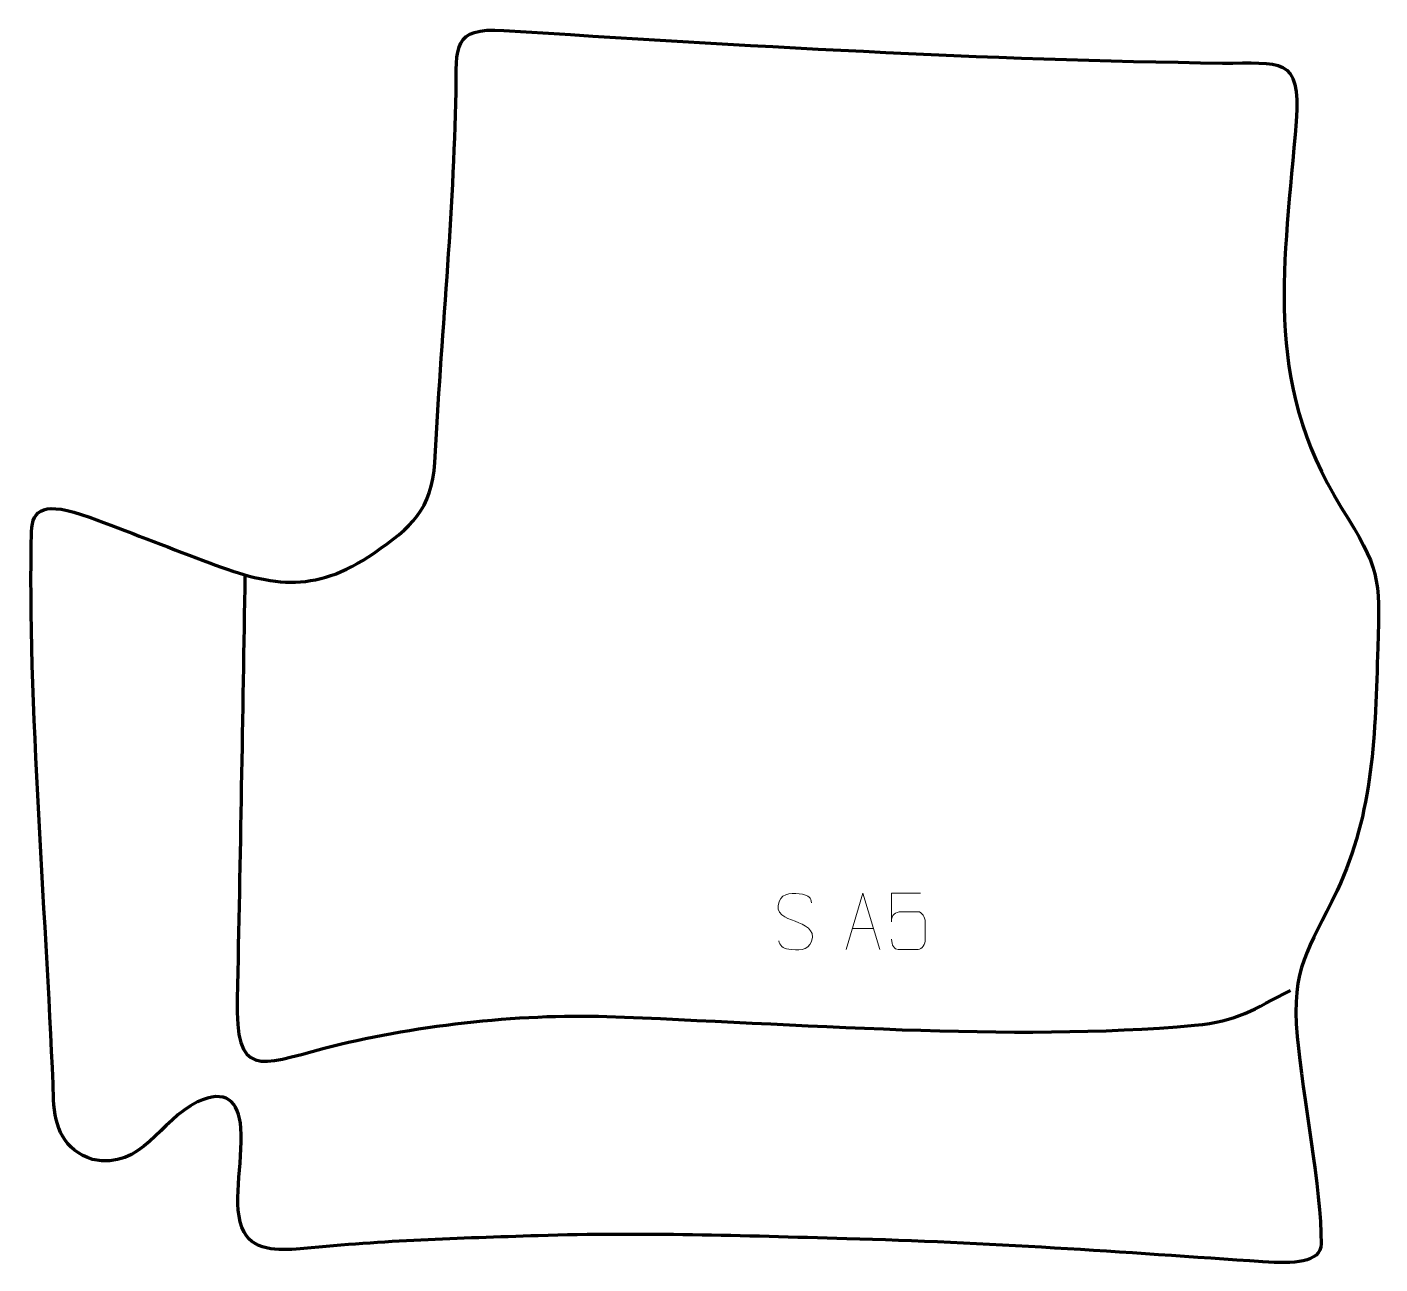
# Model space of a CAD drawing. Header units: millimetres. Extents: x -509 to 89, y 102 to 649.
import ezdxf

# ---------------------------------------------------------------- set-up
doc = ezdxf.new("R2010")
doc.units = ezdxf.units.MM
doc.header["$MEASUREMENT"] = 0
doc.layers.add('layer 2', color=7, linetype='Continuous')
doc.layers.add('layer 3', color=7, linetype='Continuous')

msp = doc.modelspace()

# ---------------------------------------------------------------- linework, layer by layer
at = {"layer": 'layer 2', "color": 142, "lineweight": 158}
msp.add_open_spline([(-412.207, 406.6239), (-413.2548, 344.1716), (-414.3326, 281.7591), (-415.6446, 219.3106), (-415.6446, 219.3106), (-416.3887, 183.8911), (-406.1571, 189.7093), (-377.2666, 197.3352), (-377.2666, 197.3352), (-339.8314, 207.2166), (-290.7938, 212.7645), (-252.2788, 211.3899), (-252.2788, 211.3899), (-168.9519, 208.4156), (-74.0662, 200.1236), (7.5214, 207.4953), (7.5214, 207.4953), (26.4943, 209.2095), (33.5715, 214.6236), (49.9218, 222.917)], degree=3, knots=[0, 0, 0, 0, 0.16666667, 0.16666667, 0.16666667, 0.16666667, 0.33333333, 0.33333333, 0.33333333, 0.33333333, 0.5, 0.5, 0.5, 0.5, 0.66666667, 0.66666667, 0.66666667, 0.66666667, 1, 1, 1, 1], dxfattribs=at)
at = {"layer": 'layer 3', "color": 242, "lineweight": 158}
msp.add_open_spline([(-496.7871, 174.6183), (-496.3546, 162.3575), (-492.1949, 152.3282), (-479.5481, 148.1425), (-479.5481, 148.1425), (-457.3787, 143.5654), (-450.1164, 165.6389), (-433.1751, 173.607), (-433.1751, 173.607), (-420.7965, 179.4291), (-414.9027, 174.0985), (-414.0396, 162.0282), (-414.0396, 162.0282), (-412.9122, 146.2612), (-418.4972, 127.1654), (-412.5999, 116.0417), (-412.5999, 116.0417), (-407.8007, 106.9891), (-394.812, 108.0135), (-386.2231, 108.8055), (-386.2231, 108.8055), (-350.6985, 112.3335), (-318.2561, 113.3337), (-282.5905, 114.4776), (-282.5905, 114.4776), (-236.1964, 115.9657), (-192.6109, 114.3974), (-146.2506, 113.1639), (-146.2506, 113.1639), (-85.0918, 111.5367), (-23.9014, 107.1747), (37.7519, 102.9302), (37.7519, 102.9302), (51.3358, 101.995), (63.1414, 102.3365), (63.4374, 110.9136), (63.4374, 110.9136), (63.5382, 135.1022), (55.3503, 176.1812), (52.8418, 202.5429), (52.8418, 202.5429), (50.0837, 233.7776), (57.9363, 240.2791), (70.4967, 267.0177), (70.4967, 267.0177), (86.8089, 301.7432), (87.3319, 336.5364), (88.4699, 374.506), (88.4699, 374.506), (89.438, 406.1591), (89.4434, 408.8887), (72.347, 436.462), (72.347, 436.462), (37.0401, 493.4055), (47.4586, 544.3804), (52.4244, 607.0169), (52.4244, 607.0169), (54.7614, 636.496), (45.2091, 632.6034), (19.8867, 632.9112), (19.8867, 632.9112), (-84.5222, 634.1799), (-193.2128, 640.5964), (-297.772, 647.3254), (-297.772, 647.3254), (-320.7339, 648.803), (-318.6163, 639.8008), (-318.9388, 620.1284), (-318.9388, 620.1284), (-319.8241, 566.1347), (-325.523, 510.6301), (-328.2868, 456.3471), (-328.2868, 456.3471), (-329.6661, 435.4674), (-338.721, 427.5874), (-355.1599, 416.2764), (-355.1599, 416.2764), (-382.2185, 397.6585), (-401.3376, 401.683), (-430.6549, 412.9586), (-430.6549, 412.9586), (-447.3597, 419.3228), (-464.2522, 425.9013), (-480.9969, 432.0844), (-480.9969, 432.0844), (-501.057, 439.4917), (-506.2435, 435.5903), (-506.5203, 425.7121), (-506.5203, 425.7121), (-508.5313, 353.941), (-499.3804, 248.1325), (-496.7871, 174.6183)], degree=3, knots=[0, 0, 0, 0, 0.04166667, 0.04166667, 0.04166667, 0.04166667, 0.08333333, 0.08333333, 0.08333333, 0.08333333, 0.125, 0.125, 0.125, 0.125, 0.16666667, 0.16666667, 0.16666667, 0.16666667, 0.20833333, 0.20833333, 0.20833333, 0.20833333, 0.25, 0.25, 0.25, 0.25, 0.29166667, 0.29166667, 0.29166667, 0.29166667, 0.33333333, 0.33333333, 0.33333333, 0.33333333, 0.375, 0.375, 0.375, 0.375, 0.41666667, 0.41666667, 0.41666667, 0.41666667, 0.45833333, 0.45833333, 0.45833333, 0.45833333, 0.5, 0.5, 0.5, 0.5, 0.54166667, 0.54166667, 0.54166667, 0.54166667, 0.58333333, 0.58333333, 0.58333333, 0.58333333, 0.625, 0.625, 0.625, 0.625, 0.66666667, 0.66666667, 0.66666667, 0.66666667, 0.70833333, 0.70833333, 0.70833333, 0.70833333, 0.75, 0.75, 0.75, 0.75, 0.79166667, 0.79166667, 0.79166667, 0.79166667, 0.83333333, 0.83333333, 0.83333333, 0.83333333, 0.875, 0.875, 0.875, 0.875, 0.91666667, 0.91666667, 0.91666667, 0.91666667, 1, 1, 1, 1], dxfattribs=at)
at = {"layer": 'layer 3', "color": 250, "lineweight": 9}
for points, knots in [([(-169.0035, 253.4845), (-173.2518, 254.9549), (-178.1599, 256.7507), (-176.1548, 262.271), (-176.1548, 262.271), (-174.6513, 266.4109), (-169.4377, 266.0224), (-165.8341, 265.4213), (-165.8341, 265.4213), (-162.9735, 264.9441), (-162.1088, 263.7309), (-161.7982, 261.6468)], [0, 0, 0, 0, 0.25, 0.25, 0.25, 0.25, 0.5, 0.5, 0.5, 0.5, 1, 1, 1, 1]), ([(-146.474, 241.0077), (-146.474, 241.0077), (-139.103, 265.9612), (-139.103, 265.9612), (-139.103, 265.9612), (-139.103, 265.9612), (-131.5331, 241.0077), (-131.5331, 241.0077)], [0, 0, 0, 0, 0.33333333, 0.33333333, 0.33333333, 0.33333333, 1, 1, 1, 1]), ([(-113.6094, 265.9392), (-113.6094, 265.9392), (-126.4611, 265.9392), (-126.4611, 265.9392), (-126.4611, 265.9392), (-126.4608, 261.7086), (-126.4608, 257.4777), (-126.4611, 253.2465), (-126.4611, 253.2465), (-126.4614, 256.5566), (-124.8304, 257.6284), (-122.0184, 257.6889), (-122.0184, 257.6889), (-119.5788, 257.6892), (-117.1393, 257.6892), (-114.7001, 257.6889), (-114.7001, 257.6889), (-113.0503, 257.6957), (-111.5754, 255.3152), (-111.5469, 253.2465), (-111.5469, 253.2465), (-111.5472, 250.6592), (-111.5472, 248.0716), (-111.5469, 245.4839), (-111.5469, 245.4839), (-111.5007, 243.5245), (-113.0001, 241.0882), (-114.626, 241.0297), (-114.626, 241.0297), (-116.5825, 241.03), (-121.4775, 241.03), (-123.4345, 241.0297), (-123.4345, 241.0297), (-125.28, 241.0209), (-126.3871, 242.9857), (-126.4079, 245.5368)], [0, 0, 0, 0, 0.1, 0.1, 0.1, 0.1, 0.2, 0.2, 0.2, 0.2, 0.3, 0.3, 0.3, 0.3, 0.4, 0.4, 0.4, 0.4, 0.5, 0.5, 0.5, 0.5, 0.6, 0.6, 0.6, 0.6, 0.7, 0.7, 0.7, 0.7, 0.8, 0.8, 0.8, 0.8, 1, 1, 1, 1]), ([(-169.0035, 253.4844), (-164.9849, 251.8377), (-159.9554, 249.9494), (-161.7894, 244.5891), (-161.7894, 244.5891), (-163.2492, 240.3227), (-168.16, 240.5794), (-171.8861, 241.1341), (-171.8861, 241.1341), (-174.6361, 241.5439), (-175.857, 242.7574), (-176.235, 244.8696)], [0, 0, 0, 0, 0.25, 0.25, 0.25, 0.25, 0.5, 0.5, 0.5, 0.5, 1, 1, 1, 1])]:
    msp.add_open_spline(points, degree=3, knots=knots, dxfattribs=at)
msp.add_open_spline([(-143.7514, 250.2571), (-143.7514, 250.2571), (-134.2557, 250.2571), (-134.2557, 250.2571)], degree=3, dxfattribs=at)

doc.saveas('drawing.dxf')
